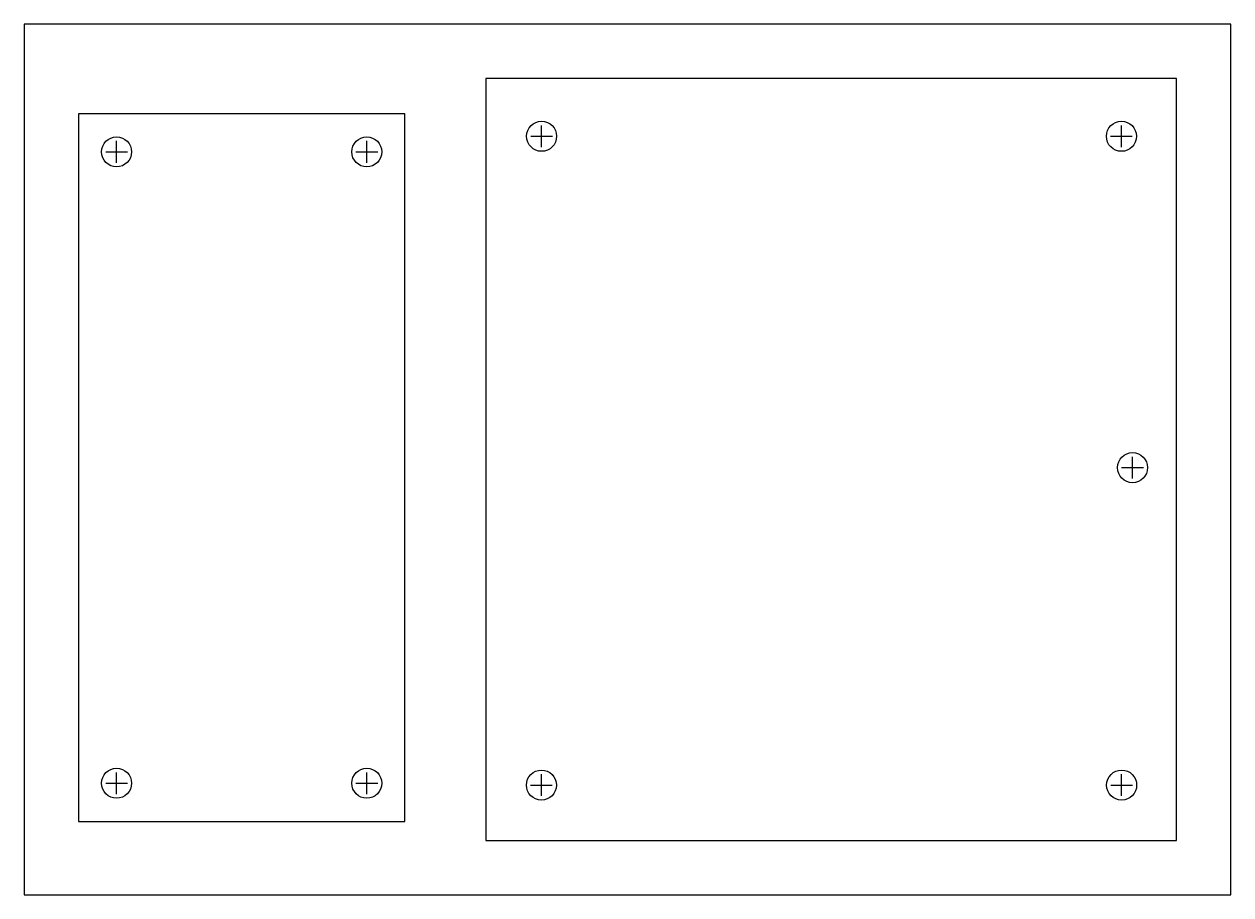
# Model space of a CAD drawing. Header units: metres. Extents: x -42 to 68, y -5 to 75.
import ezdxf

# ---------------------------------------------------------------- set-up
doc = ezdxf.new("R2010")
doc.units = ezdxf.units.M

msp = doc.modelspace()

# ---------------------------------------------------------------- linework, layer by layer
at = {"layer": 'BASE_OUTLINE'}
for p, q in [((68.48, 74.98), (-42.45, 74.98)), ((-42.45, 74.98), (-42.45, -5)), ((68.48, -5), (68.48, 74.98)), ((-42.45, -5), (68.48, -5))]:
    msp.add_line(p, q, dxfattribs=at)
at = {"layer": 'HAT_OUTLINE'}
for p, q in [((63.48, 69.98), (0, 69.98)), ((0, 69.98), (0, 0)), ((63.48, 0), (63.48, 69.98)), ((0, 0), (63.48, 0))]:
    msp.add_line(p, q, dxfattribs=at)
at = {"layer": 'HOLE_CENTERS'}
for p, q in [((5.12, 63.68), (5.12, 65.68)), ((58.42, 63.68), (58.42, 65.68)), ((4.12, 64.68), (6.12, 64.68)), ((57.42, 64.68), (59.42, 64.68)), ((-34.95, 63.25), (-32.95, 63.25)), ((-33.95, 62.25), (-33.95, 64.25)), ((-11.95, 63.25), (-9.95, 63.25)), ((-10.95, 62.25), (-10.95, 64.25)), ((59.44, 33.24), (59.44, 35.24)), ((58.44, 34.24), (60.44, 34.24)), ((-33.95, 4.25), (-33.95, 6.25)), ((-10.95, 4.25), (-10.95, 6.25)), ((5.1, 4.08), (5.1, 6.08)), ((58.44, 4.08), (58.44, 6.08)), ((-34.95, 5.25), (-32.95, 5.25)), ((-11.95, 5.25), (-9.95, 5.25)), ((4.1, 5.08), (6.1, 5.08)), ((57.44, 5.08), (59.44, 5.08))]:
    msp.add_line(p, q, dxfattribs=at)
at = {"layer": 'HOLES'}
for centre in [(5.12, 64.68), (58.42, 64.68), (-33.95, 63.25), (-10.95, 63.25), (59.44, 34.24), (-33.95, 5.25), (-10.95, 5.25), (5.1, 5.08), (58.44, 5.08)]:
    msp.add_circle(centre, 1.38, dxfattribs=at)
at = {"layer": 'PI_OUTLINE'}
for p, q in [((-7.45, 66.75), (-37.45, 66.75)), ((-37.45, 66.75), (-37.45, 1.75)), ((-7.45, 1.75), (-7.45, 66.75)), ((-37.45, 1.75), (-7.45, 1.75))]:
    msp.add_line(p, q, dxfattribs=at)

doc.saveas('drawing.dxf')
